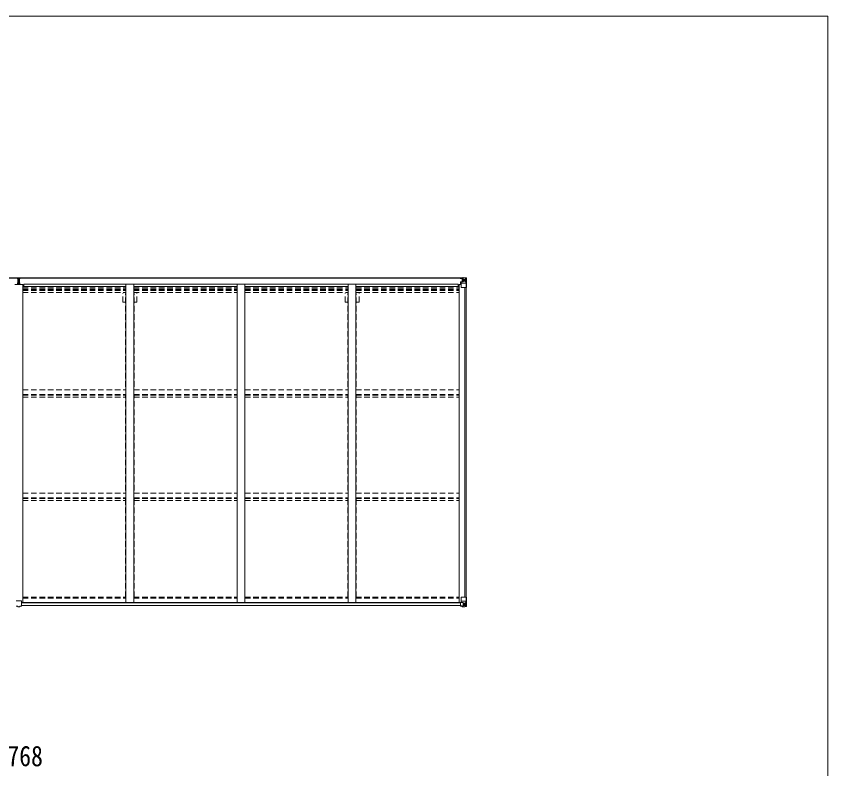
# Model space of a CAD drawing. Units: millimetres at full size, sheet at 1:30; details may follow other scales. Extents: x -8432 to 8432, y -5820 to 5820.
# Drawn here: x 2777 to 8008, y 970 to 5820 of the extents above; entities that cross this region are included whole.
import ezdxf
from ezdxf.enums import TextEntityAlignment as Align

# ---------------------------------------------------------------- set-up
doc = ezdxf.new("R2010")
doc.units = ezdxf.units.MM
doc.header["$LTSCALE"] = 30
doc.linetypes.add('DASHED1', pattern=[1.8, 1.2, -0.6])
for name, color, linetype, lineweight in [('0-3_ELV2', 4, 'Continuous', 9), ('0-4_TABLE1', 6, 'Continuous', 9), ('0-6_OTH_LINE', 6, 'Continuous', 9), ('F-0_240', 7, 'Continuous', 9)]:
    doc.layers.add(name, color=color, linetype=linetype, lineweight=lineweight)
doc.styles.add('ＭＳ ゴシック', font='')
doc.styles.get('ＭＳ ゴシック').set_extended_font_data('MS Gothic')

msp = doc.modelspace()

# ---------------------------------------------------------------- linework, layer by layer
at = {"layer": '0-3_ELV2'}
for p, q in [((2787.63, 4133.37), (-69.12, 4133.37)), ((2799.13, 4133.37), (5655.88, 4133.37)), ((2787.63, 4131.23), (-69.12, 4131.23)), ((2818.38, 4091.26), (2768.38, 4091.26)), ((2799.13, 4131.23), (5655.88, 4131.23)), ((2818.38, 4091.26), (2818.38, 2040.61)), ((2825.88, 4077.57), (2825.88, 4093.09)), ((2825.88, 4093.09), (5624.88, 4093.09)), ((3484.38, 4093.07), (3484.38, 2040.61)), ((3534.38, 4093.07), (3534.38, 2040.61)), ((4200.38, 4093.07), (4200.38, 2040.61)), ((4250.38, 4093.07), (4250.38, 2040.61)), ((4916.38, 4093.07), (4916.38, 2040.61)), ((4966.38, 4093.07), (4966.38, 2040.61)), ((5624.88, 4077.57), (5624.88, 4093.09)), ((5632.38, 4091.26), (5632.38, 2040.61)), ((5632.38, 4091.26), (5645.38, 4091.26)), ((2818.38, 4077.57), (3484.38, 4077.57)), ((3534.38, 4077.57), (4200.38, 4077.57)), ((4250.38, 4077.57), (4916.38, 4077.57)), ((4966.38, 4077.57), (5632.38, 4077.57)), ((5667.68, 4072.61), (5667.68, 2076.63)), ((5677.38, 4072.61), (5677.38, 2076.63)), ((2809.88, 2040.61), (5652.64, 2040.61)), ((2809.88, 2038.34), (5640.88, 2038.34)), ((2809.88, 2022.73), (5640.88, 2022.73))]:
    msp.add_line(p, q, dxfattribs=at)
at = {"layer": '0-3_ELV2', "linetype": 'DASHED1'}
for p, q in [((2818.38, 4069.18), (3484.38, 4069.18)), ((2818.38, 4060.98), (3484.38, 4060.98)), ((2818.38, 4057.05), (3484.38, 4057.05)), ((2818.38, 4051.97), (3484.38, 4051.97)), ((2818.38, 4038.97), (3484.38, 4038.97)), ((3464.18, 3977.37), (3464.18, 4033.64)), ((3481.88, 3431.08), (3481.88, 4033.64)), ((3534.38, 4069.18), (4200.38, 4069.18)), ((3534.38, 4060.98), (4200.38, 4060.98)), ((3534.38, 4057.05), (4200.38, 4057.05)), ((3534.38, 4051.97), (4200.38, 4051.97)), ((3534.38, 4038.97), (4200.38, 4038.97)), ((3536.88, 3431.08), (3536.88, 4033.64)), ((3554.58, 3977.37), (3554.58, 4033.64)), ((4250.38, 4069.18), (4916.38, 4069.18)), ((4250.38, 4060.98), (4916.38, 4060.98)), ((4250.38, 4057.05), (4916.38, 4057.05)), ((4250.38, 4051.97), (4916.38, 4051.97)), ((4250.38, 4038.97), (4916.38, 4038.97)), ((4896.18, 3977.37), (4896.18, 4033.64)), ((4913.88, 3431.08), (4913.88, 4033.64)), ((4966.38, 4069.18), (5632.38, 4069.18)), ((4966.38, 4060.98), (5632.38, 4060.98)), ((4966.38, 4057.05), (5632.38, 4057.05)), ((4966.38, 4051.97), (5632.38, 4051.97)), ((4966.38, 4038.97), (5632.38, 4038.97)), ((4968.88, 3431.08), (4968.88, 4033.64)), ((4986.58, 3977.37), (4986.58, 4033.64)), ((3481.88, 3977.37), (3464.18, 3977.37)), ((3554.58, 3977.37), (3536.88, 3977.37)), ((4913.88, 3977.37), (4896.18, 3977.37)), ((4986.58, 3977.37), (4968.88, 3977.37)), ((2818.41, 3412.31), (3484.38, 3412.31)), ((3534.41, 3412.31), (4200.38, 3412.31)), ((4250.41, 3412.31), (4916.38, 3412.31)), ((4966.41, 3412.31), (5632.38, 3412.31)), ((2818.41, 3382.58), (3484.38, 3382.58)), ((2818.41, 3378.03), (3484.38, 3378.03)), ((2818.41, 3365.02), (3484.38, 3365.02)), ((3481.88, 2763.62), (3481.88, 3379.46)), ((3534.41, 3382.58), (4200.38, 3382.58)), ((3534.41, 3378.03), (4200.38, 3378.03)), ((3534.41, 3365.02), (4200.38, 3365.02)), ((3536.88, 2763.62), (3536.88, 3379.46)), ((4250.41, 3382.58), (4916.38, 3382.58)), ((4250.41, 3378.03), (4916.38, 3378.03)), ((4250.41, 3365.02), (4916.38, 3365.02)), ((4913.88, 2763.62), (4913.88, 3379.46)), ((4966.41, 3382.58), (5632.38, 3382.58)), ((4966.41, 3378.03), (5632.38, 3378.03)), ((4966.41, 3365.02), (5632.38, 3365.02)), ((4968.88, 2763.62), (4968.88, 3379.46)), ((2818.41, 2745.32), (3484.38, 2745.32)), ((3534.41, 2745.32), (4200.38, 2745.32)), ((4250.41, 2745.32), (4916.38, 2745.32)), ((4966.41, 2745.32), (5632.38, 2745.32)), ((2818.41, 2715.58), (3484.38, 2715.58)), ((2818.41, 2711.04), (3484.38, 2711.04)), ((2818.41, 2698.03), (3484.38, 2698.03)), ((3481.88, 2076.78), (3481.88, 2716.44)), ((3534.41, 2715.58), (4200.38, 2715.58)), ((3534.41, 2711.04), (4200.38, 2711.04)), ((3534.41, 2698.03), (4200.38, 2698.03)), ((3536.88, 2076.78), (3536.88, 2716.44)), ((4250.41, 2715.58), (4916.38, 2715.58)), ((4250.41, 2711.04), (4916.38, 2711.04)), ((4250.41, 2698.03), (4916.38, 2698.03)), ((4913.88, 2076.78), (4913.88, 2716.44)), ((4966.41, 2715.58), (5632.38, 2715.58)), ((4966.41, 2711.04), (5632.38, 2711.04)), ((4966.41, 2698.03), (5632.38, 2698.03)), ((4968.88, 2076.78), (4968.88, 2716.44)), ((2818.38, 2076.78), (3484.38, 2076.78)), ((2818.38, 2068.43), (3484.38, 2068.43)), ((3534.38, 2076.78), (4200.38, 2076.78)), ((3534.38, 2068.43), (4200.38, 2068.43)), ((4250.38, 2076.78), (4916.38, 2076.78)), ((4250.38, 2068.43), (4916.38, 2068.43)), ((4966.38, 2076.78), (5632.38, 2076.78)), ((4966.38, 2068.43), (5632.38, 2068.43))]:
    msp.add_line(p, q, dxfattribs=at)
at = {"layer": '0-4_TABLE1'}
for p, q in [((2786.13, 4133.59), (2792.63, 4133.99)), ((2786.13, 4129.09), (2786.13, 4133.59)), ((2792.63, 4133.99), (2799.13, 4133.59)), ((2792.63, 4133.99), (2792.63, 4130.98)), ((2799.13, 4129.09), (2799.13, 4133.59)), ((5645.58, 4133.81), (5643.89, 4133.37)), ((5645.58, 4133.81), (5645.88, 4133.81)), ((5645.88, 4133.81), (5645.88, 4133.37)), ((5650.88, 4133.37), (5650.88, 4136)), ((5650.88, 4136), (5678.44, 4134.32)), ((5657.38, 4134.72), (5650.88, 4135.12)), ((5650.88, 4134.19), (5655.88, 4134.11)), ((5657.38, 4109.51), (5657.38, 4135.61)), ((5657.38, 4135.49), (5669.38, 4134.71)), ((5669.47, 4134.7), (5677.39, 4134.23)), ((5672.56, 4129.81), (5675.3, 4133.48)), ((5676.53, 4133.26), (5676.53, 4133.19)), ((5676.53, 4072.61), (5676.53, 4133.19)), ((5678.44, 4134.27), (5678.44, 4134.31)), ((5679.38, 4133.32), (5679.38, 4072.61)), ((2784.13, 4102.53), (2791.13, 4102.59)), ((2784.13, 4091.26), (2784.13, 4102.53)), ((2791.13, 4102.09), (2784.13, 4102.03)), ((2784.13, 4101.15), (2791.13, 4101.09)), ((2791.13, 4100.59), (2784.13, 4100.65)), ((2791.13, 4130.89), (2786.13, 4130.59)), ((2787.13, 4128.09), (2791.13, 4128.09)), ((2787.13, 4102.56), (2787.13, 4128.09)), ((2787.13, 4126.26), (2791.13, 4126.19)), ((2787.13, 4122.66), (2791.13, 4122.59)), ((2787.13, 4114.42), (2791.13, 4114.39)), ((2792.63, 4130.98), (2791.13, 4130.89)), ((2791.13, 4130.89), (2791.13, 4091.26)), ((2791.13, 4117.38), (2794.13, 4117.38)), ((2791.13, 4110.3), (2794.13, 4110.3)), ((2791.13, 4100.66), (2794.13, 4100.66)), ((2791.13, 4093.59), (2794.13, 4093.59)), ((2799.13, 4130.59), (2792.63, 4130.98)), ((2794.13, 4128.09), (2798.13, 4128.09)), ((2794.13, 4128.09), (2794.13, 4091.26)), ((2794.13, 4126.19), (2798.13, 4126.19)), ((2794.13, 4122.59), (2798.13, 4122.59)), ((2794.13, 4114.39), (2798.13, 4114.39)), ((2794.13, 4102.59), (2801.13, 4102.53)), ((2801.13, 4102.03), (2794.13, 4102.09)), ((2794.13, 4101.09), (2801.13, 4101.15)), ((2801.13, 4100.65), (2794.13, 4100.59)), ((2798.13, 4102.56), (2798.13, 4128.09)), ((2801.13, 4102.53), (2801.13, 4091.26)), ((5639.38, 4128.62), (5639.38, 4131.23)), ((5645.38, 4130.31), (5639.38, 4130.31)), ((5640.38, 4131.23), (5640.38, 4130.31)), ((5640.38, 4128.58), (5655.38, 4128.45)), ((5645.93, 4107.52), (5640.88, 4107.47)), ((5640.88, 4091.26), (5640.88, 4107.47)), ((5640.88, 4105.75), (5645.38, 4105.73)), ((5640.88, 4095.61), (5645.38, 4095.61)), ((5641.88, 4107.48), (5641.88, 4105.75)), ((5655.38, 4128.61), (5645.38, 4128.7)), ((5645.38, 4073.61), (5645.38, 4106.7)), ((5669.38, 4099.27), (5645.38, 4099.27)), ((5656.55, 4109.25), (5646.2, 4107.6)), ((5646.2, 4106.96), (5656.55, 4108.62)), ((5646.2, 4107.6), (5646.2, 4106.96)), ((5647.38, 4129.54), (5647.38, 4131.23)), ((5647.38, 4130.56), (5655.38, 4130.56)), ((5647.38, 4130.54), (5655.38, 4130.54)), ((5647.38, 4129.54), (5655.88, 4129.54)), ((5651.88, 4108.5), (5651.88, 4128.47)), ((5655.77, 4128.24), (5651.88, 4128.24)), ((5651.88, 4124.61), (5655.88, 4124.61)), ((5651.88, 4116.4), (5655.88, 4116.4)), ((5655.38, 4130.56), (5655.38, 4128.61)), ((5655.38, 4128.45), (5655.38, 4128.61)), ((5655.88, 4129.9), (5657.38, 4129.9)), ((5655.88, 4126.36), (5669.38, 4126.36)), ((5655.88, 4112.81), (5669.38, 4112.81)), ((5656.55, 4108.62), (5656.55, 4109.25)), ((5663.9, 4119.17), (5663.9, 4118.21)), ((5671.71, 4126.31), (5669.38, 4126.37)), ((5669.38, 4112.8), (5671.71, 4112.84)), ((5669.38, 4112.8), (5669.38, 4112.81)), ((5675.99, 4099.49), (5669.38, 4099.27)), ((5671.71, 4112.84), (5671.71, 4126.31)), ((5675.99, 4099.49), (5671.85, 4111.57)), ((5679.38, 4072.61), (5646.38, 4072.61)), ((2808.88, 2052.02), (2777.88, 2052.02)), ((2809.88, 2018.7), (2809.88, 2051.02)), ((5650.88, 2040.42), (5641.88, 2040.38)), ((5645.38, 2075.63), (5645.38, 2042.53)), ((5669.38, 2049.96), (5645.38, 2049.96)), ((5646.2, 2042.27), (5656.55, 2040.62)), ((5646.2, 2041.64), (5646.2, 2042.27)), ((5653.85, 2040.42), (5646.2, 2041.64)), ((5679.38, 2076.63), (5646.38, 2076.63)), ((5657.38, 2040.42), (5650.88, 2040.42)), ((5656.55, 2040.62), (5656.55, 2040.42)), ((5657.38, 2040.42), (5657.38, 2013.63)), ((5675.99, 2049.75), (5669.38, 2049.96)), ((5675.99, 2049.75), (5671.85, 2037.66)), ((5676.53, 2076.63), (5676.53, 2016.04)), ((5679.38, 2015.92), (5679.38, 2076.63)), ((2786.88, 2017.93), (2777.88, 2017.99)), ((2799.88, 2017.93), (2808.88, 2017.99)), ((2809.88, 2018.7), (2809.87, 2018.66)), ((5640.88, 2039.47), (5640.88, 2019.32)), ((5641.88, 2018.6), (5650.88, 2018.55)), ((5650.88, 2013.23), (5650.88, 2019.17)), ((5657.38, 2036.43), (5669.38, 2036.43)), ((5669.38, 2022.87), (5657.38, 2022.87)), ((5657.38, 2013.74), (5669.38, 2014.53)), ((5664.86, 2030.07), (5664.86, 2031.03)), ((5669.38, 2036.43), (5669.38, 2036.43)), ((5669.38, 2036.43), (5671.71, 2036.4)), ((5671.71, 2022.93), (5669.38, 2022.87)), ((5669.47, 2014.53), (5677.39, 2015)), ((5671.71, 2036.4), (5671.71, 2022.93)), ((5672.56, 2019.42), (5675.3, 2015.75)), ((5676.53, 2015.98), (5676.53, 2016.04)), ((5678.44, 2014.96), (5678.44, 2014.92))]:
    msp.add_line(p, q, dxfattribs=at)
for points in [[(5650.88, 4134.6), (5655.88, 4134.6), (5655.88, 4109.14)], [(5645.38, 4130.31), (5645.38, 4128.69), (5639.38, 4128.74)], [(5662.94, 4121.09), (5661.98, 4121.09), (5661.98, 4120.13), (5662.94, 4120.13)], [(5664.86, 4122.05), (5664.86, 4123.01), (5663.9, 4123.01), (5663.9, 4122.05)], [(5663.9, 4118.21), (5664.86, 4118.21), (5664.86, 4119.17)], [(5665.82, 4120.13), (5666.78, 4120.13), (5666.78, 4121.09), (5665.82, 4121.09)], [(2793.38, 2012.5), (2786.88, 2012.9), (2786.88, 2017.93)], [(2793.38, 2012.5), (2799.88, 2012.9), (2799.88, 2017.93)], [(5640.88, 2019.32), (5640.89, 2019.21), (5650.88, 2019.17)], [(5678.44, 2014.92), (5669.38, 2014.36), (5650.88, 2013.23)], [(5662.94, 2029.11), (5661.98, 2029.11), (5661.98, 2028.15), (5662.94, 2028.15)], [(5664.86, 2031.03), (5663.9, 2031.03), (5663.9, 2030.07)], [(5663.9, 2027.19), (5663.9, 2026.23), (5664.86, 2026.23), (5664.86, 2027.19)], [(5665.82, 2028.15), (5666.78, 2028.15), (5666.78, 2029.11), (5665.82, 2029.11)]]:
    msp.add_lwpolyline(points, dxfattribs=at)
for centre in [(5664.38, 4120.61), (5664.38, 2028.63)]:
    msp.add_circle(centre, 5.3, dxfattribs=at)
for centre, radius, start, end in [((5675.25, 4133.31), 1.28, 357.54105, 48.82169), ((5677.22, 4146.92), 12.7, 264.89689, 270.75534), ((5678.38, 4133.32), 1, 359.99921, 86.49983), ((5678.38, 4133.31), 0.999, 0.04917, 86.5576), ((5678.38, 4133.28), 0.999, 0.04917, 86.5576), ((2787.13, 4129.09), 1, 180, 270), ((2798.13, 4129.09), 1, 270, 0), ((5640.24, 4136.27), 7.69, 263.56574, 271.03001), ((5646.31, 4106.67), 0.937, 96.73234, 177.67791), ((5646.31, 4106.03), 0.937, 96.73234, 177.67791), ((5655.38, 4131.06), 0.5, 270.00309, 0.00198), ((5655.38, 4131.04), 0.5, 269.99891, 359.99891), ((5655.38, 4128.11), 0.5, 359.95536, 89.47105), ((5655.36, 4127.93), 0.513, 358.95293, 88.11972), ((5656.44, 4110.18), 0.937, 276.73234, 357.67791), ((5656.44, 4109.55), 0.937, 276.73234, 357.67791), ((5662.94, 4122.05), 0.96, 270, 0), ((5662.94, 4119.17), 0.96, 0, 90), ((5665.82, 4122.05), 0.96, 180, 270), ((5665.82, 4119.17), 0.96, 90, 180), ((5646.38, 4073.61), 1, 180, 270), ((2777.88, 2051.02), 1, 90, 180), ((2808.88, 2051.02), 1, 0, 90), ((5646.31, 2043.2), 0.937, 182.32209, 263.26766), ((5646.31, 2042.57), 0.937, 182.32209, 263.26766), ((5646.38, 2075.63), 1, 90, 180), ((5656.44, 2039.69), 0.937, 50.93398, 83.26766), ((5662.94, 2030.07), 0.96, 270, 0), ((5662.94, 2027.19), 0.96, 0, 90), ((5665.82, 2030.07), 0.96, 180, 270), ((5665.82, 2027.19), 0.96, 90, 180), ((5675.25, 2015.92), 1.28, 311.17831, 2.45895), ((5677.22, 2002.31), 12.7, 89.24466, 95.10311), ((5678.38, 2015.96), 0.999, 273.4424, 359.95083), ((5678.38, 2015.92), 0.999, 273.4424, 359.95083), ((5678.38, 2015.91), 1, 273.50017, 0.00079)]:
    msp.add_arc(centre, radius, start, end, dxfattribs=at)
for centre, major_axis, ratio, start_param, end_param in [((2791.15, 4130.89), (0.18, -2.99), 0.008711, 3.1415927, 4.7113235), ((5676.25, 4131.3), (0.02, 3), 0.466854, 0.125683, 0.7596956), ((5676.44, 4134.4), (-2, 0.12), 0.060933, 2.0712557, 3.1453404), ((5477.44, 4146.63), (-201, 12.36), 0.060933, 3.1453404, 3.145839), ((2619.26, 4120.38), (171.87, 10.52), 0.017422, 6.2821194, 6.2831848), ((5751.13, 4126.36), (-81.75, 0), 0.061163, 6.2824128, 6.2831853), ((5674.58, 4126.23), (-0.03, 5), 0.573921, 0.7672717, 1.551125), ((5673.11, 4112.86), (0, 3), 0.468246, 1.5772882, 2.0127935), ((5675.27, 4101.83), (-0.85, 2.32), 0.403757, 3.0087805, 3.9744392), ((5641.88, 2039.48), (-1, -0.021), 0.906239, 4.6936843, 6.2644806), ((5675.27, 2047.4), (-0.85, -2.32), 0.403757, 2.3087461, 3.2744049), ((2777.88, 2018.69), (1, -0.012), 0.707053, 3.2044821, 4.7211143), ((2808.88, 2018.69), (-1, -0.012), 0.707053, 1.562071, 3.0787032), ((5641.88, 2019.31), (-1, 0.012), 0.707053, 0.1587743, 1.5795216), ((5751.13, 2022.87), (-81.75, 0), 0.061163, 0, 0.0007725), ((5673.11, 2036.38), (0, -3), 0.468246, 4.2703918, 4.7058971), ((5674.58, 2023.01), (-0.03, -5), 0.573921, 4.7320603, 5.5159136), ((5676.25, 2017.94), (0.02, -3), 0.466854, 5.5234897, 6.1575023), ((5676.44, 2014.84), (-2, -0.12), 0.060933, 3.1378449, 4.2119296), ((5477.44, 2002.61), (-201, -12.36), 0.060933, 3.1373463, 3.1378449)]:
    msp.add_ellipse(centre, major_axis=major_axis, ratio=ratio, start_param=start_param, end_param=end_param, dxfattribs=at)
at = {"layer": 'F-0_240', "color": 5}
for p, q in [((-8432.06, 5820), (8007.94, 5820)), ((8007.94, 5820), (8007.94, -5820))]:
    msp.add_line(p, q, dxfattribs=at)

# ---------------------------------------------------------------- texts
at = {"layer": '0-6_OTH_LINE', "color": 7, "style": 'ＭＳ ゴシック', "width": 0.85}
msp.add_text('5768', height=132, dxfattribs=at).set_placement((2643.38, 946.49), align=Align.BOTTOM_LEFT)

doc.saveas('drawing.dxf')
